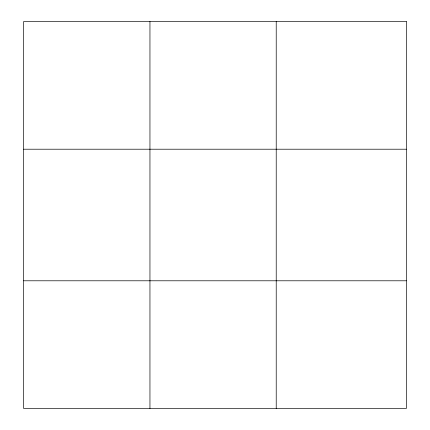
<?xml version="1.0" encoding="UTF-8"?>
<svg xmlns="http://www.w3.org/2000/svg" width="430" height="430" viewBox="0 0 430 430"><rect width="100%" height="100%" fill="white"/><g stroke="black" fill="none" stroke-linecap="round" stroke-linejoin="round"><path stroke-width="0.64" d="M149.952 21.5L149.952 408.5M276.221 21.5L276.221 408.5M23.677 149.21L406.323 149.21M23.677 280.79L406.323 280.79M406.323 21.5L406.323 408.5L23.677 408.5L23.677 21.5L406.323 21.5"/></g></svg>
